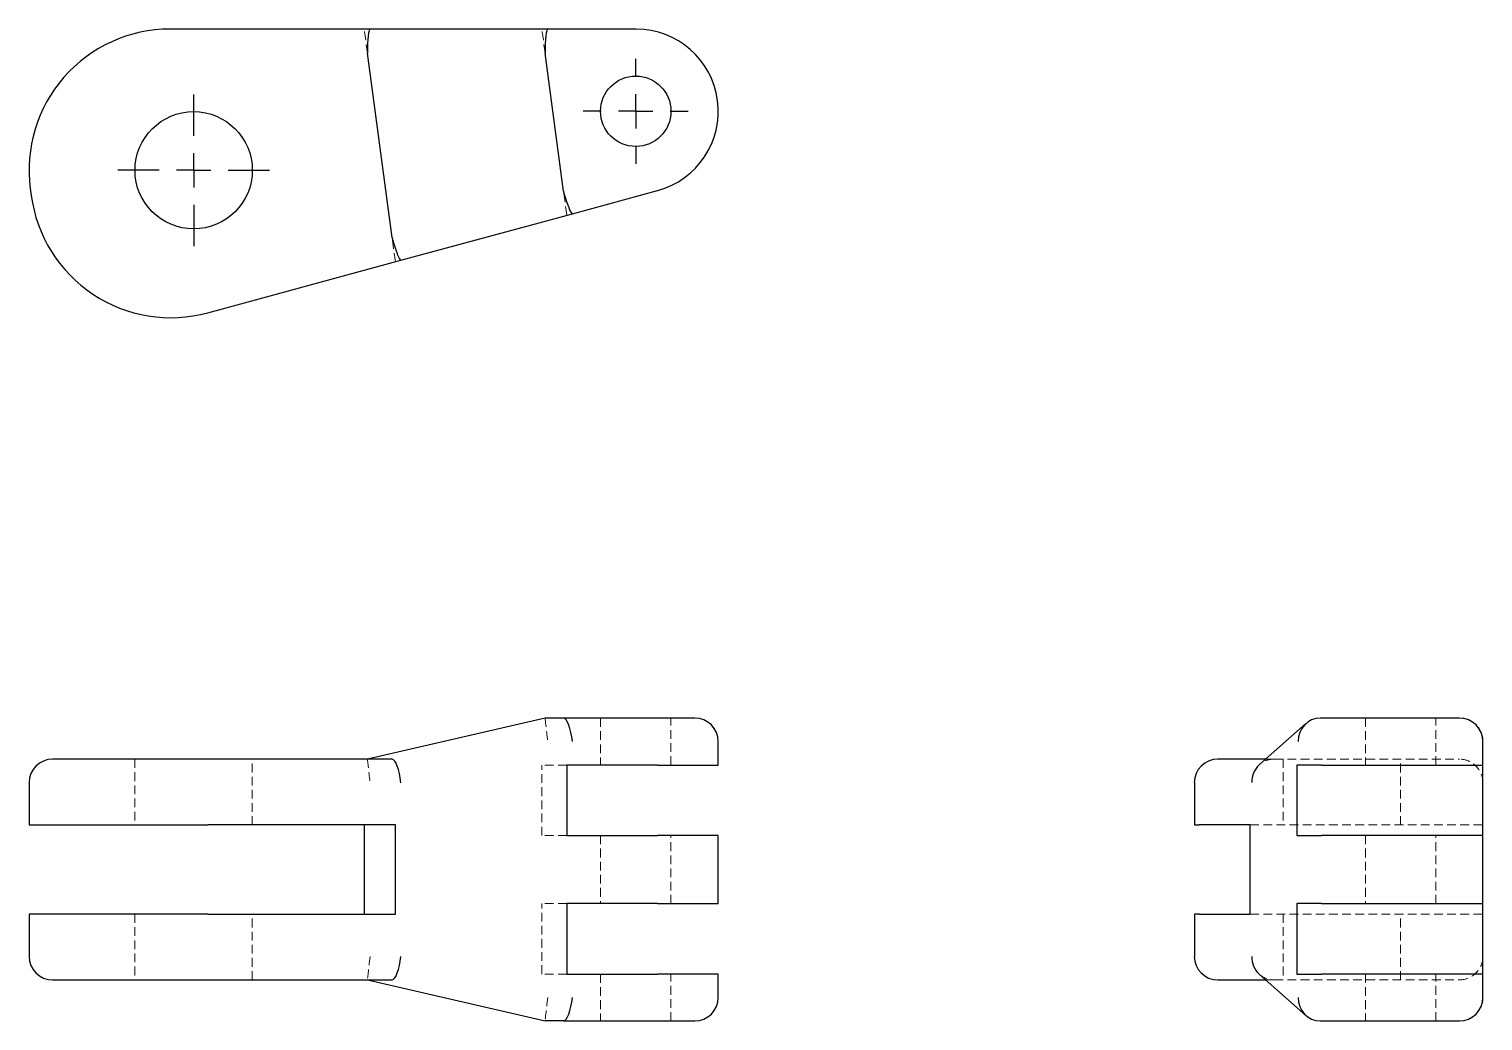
# Model space of a CAD drawing. Header units: millimetres. Extents: x 33 to 244, y 35 to 179.
import ezdxf

# ---------------------------------------------------------------- set-up
doc = ezdxf.new("R2010")
doc.units = ezdxf.units.MM
doc.linetypes.add('HIDDEN', pattern=[1.905, 1.27, -0.635])
doc.layers.add('10', color=7, linetype='Continuous')

# ---------------------------------------------------------------- blocks, each defined once
blk = doc.blocks.new('SW_CENTERMARKSYMBOL_0')
at = {"layer": '10', "color": 0}
for p, q in [((0, 5), (0, 7.61)), ((0, 0), (0, 2.5)), ((-5, 0), (-7.61, 0)), ((0, 0), (-2.5, 0)), ((0, 0), (0, -2.5)), ((0, 0), (2.5, 0)), ((5, 0), (7.61, 0)), ((0, -5), (0, -7.61))]:
    blk.add_line(p, q, dxfattribs=at)
blk = doc.blocks.new('SW_CENTERMARKSYMBOL_1')
at = {"layer": '10', "color": 0}
for p, q in [((0, 5), (0, 11.01)), ((0, 0), (0, 2.5)), ((-5, 0), (-11.01, 0)), ((0, 0), (-2.5, 0)), ((0, 0), (0, -2.5)), ((0, 0), (2.5, 0)), ((5, 0), (11.01, 0)), ((0, -5), (0, -11.01))]:
    blk.add_line(p, q, dxfattribs=at)

msp = doc.modelspace()

# ---------------------------------------------------------------- linework, layer by layer
at = {"color": 7, "linetype": 'Continuous', "lineweight": 25}
for p, q in [((82.48, 178.93), (53.43, 178.93)), ((108.25, 178.93), (82.48, 178.93)), ((121.08, 178.93), (108.25, 178.93)), ((85.67, 148.68), (82.1, 175.42)), ((110.54, 155.43), (107.87, 175.42)), ((33.18, 155.79), (33.31, 154.8)), ((111.83, 152.15), (124.2, 155.51)), ((86.96, 145.39), (111.83, 152.15)), ((58.92, 137.78), (86.96, 145.39)), ((107.86, 78.97), (82.09, 73.01)), ((107.87, 78.97), (107.86, 78.97)), ((110.54, 78.97), (107.87, 78.97)), ((110.56, 78.97), (110.54, 78.97)), ((123.31, 78.97), (110.56, 78.97)), ((129.59, 78.97), (123.31, 78.97)), ((218.26, 78.18), (211.5, 72.22)), ((223.8, 78.97), (220.33, 78.97)), ((240.53, 78.97), (223.8, 78.97)), ((133, 72.16), (133, 75.56)), ((243.93, 72.16), (243.93, 75.56)), ((36.56, 73.01), (36.41, 73.01)), ((36.69, 73.01), (36.56, 73.01)), ((58.03, 73.01), (36.69, 73.01)), ((85.69, 73.01), (58.03, 73.01)), ((124.2, 72.16), (111.01, 72.16)), ((111.01, 72.16), (111.01, 61.94)), ((124.2, 72.16), (133, 72.16)), ((206.07, 73.01), (205.47, 73.01)), ((212.39, 73.01), (206.07, 73.01)), ((216.93, 72.16), (216.93, 61.94)), ((220.51, 72.16), (216.93, 72.16)), ((220.51, 72.16), (243.93, 72.16)), ((243.93, 61.94), (243.93, 72.16)), ((33, 69.6), (33, 63.47)), ((202.07, 69.6), (202.07, 63.47)), ((33, 63.47), (33.18, 63.47)), ((33.18, 63.47), (33.31, 63.47)), ((33.31, 63.47), (58.92, 63.47)), ((86.14, 63.47), (58.92, 63.47)), ((81.63, 63.47), (81.63, 50.53)), ((86.14, 50.53), (86.14, 63.47)), ((202.07, 63.47), (202.78, 63.47)), ((210.17, 63.47), (202.78, 63.47)), ((210.17, 50.53), (210.17, 63.47)), ((111.01, 61.94), (124.2, 61.94)), ((133, 61.94), (124.2, 61.94)), ((133, 52.06), (133, 61.94)), ((216.93, 61.94), (220.51, 61.94)), ((243.93, 61.94), (220.51, 61.94)), ((243.93, 52.06), (243.93, 61.94)), ((124.2, 52.06), (111.01, 52.06)), ((111.01, 52.06), (111.01, 41.84)), ((124.2, 52.06), (133, 52.06)), ((216.93, 52.06), (216.93, 41.84)), ((220.51, 52.06), (216.93, 52.06)), ((220.51, 52.06), (243.93, 52.06)), ((243.93, 41.84), (243.93, 52.06)), ((33, 50.53), (33, 44.4)), ((33.18, 50.53), (33, 50.53)), ((33.31, 50.53), (33.18, 50.53)), ((58.92, 50.53), (33.31, 50.53)), ((58.92, 50.53), (86.14, 50.53)), ((202.07, 50.53), (202.07, 44.4)), ((202.78, 50.53), (202.07, 50.53)), ((202.78, 50.53), (210.17, 50.53)), ((36.41, 40.99), (36.56, 40.99)), ((36.56, 40.99), (36.69, 40.99)), ((36.69, 40.99), (58.03, 40.99)), ((58.03, 40.99), (85.69, 40.99)), ((82.09, 40.99), (107.86, 35.03)), ((111.01, 41.84), (124.2, 41.84)), ((133, 41.84), (124.2, 41.84)), ((133, 38.44), (133, 41.84)), ((205.47, 40.99), (206.07, 40.99)), ((206.07, 40.99), (212.39, 40.99)), ((211.5, 41.78), (218.26, 35.82)), ((216.93, 41.84), (220.51, 41.84)), ((243.93, 41.84), (220.51, 41.84)), ((243.93, 38.44), (243.93, 41.84)), ((107.86, 35.03), (107.87, 35.03)), ((110.54, 35.03), (107.87, 35.03)), ((110.54, 35.03), (110.56, 35.03)), ((110.56, 35.03), (123.31, 35.03)), ((123.31, 35.03), (129.59, 35.03)), ((220.33, 35.03), (223.8, 35.03)), ((223.8, 35.03), (240.53, 35.03))]:
    msp.add_line(p, q, dxfattribs=at)
at = {"color": 7, "linetype": 'HIDDEN', "lineweight": 18}
for p, q in [((82.1, 175.42), (81.63, 178.93)), ((107.87, 175.42), (107.4, 178.93)), ((111.01, 151.93), (110.54, 155.43)), ((86.14, 145.17), (85.67, 148.68)), ((115.91, 78.97), (115.91, 72.16)), ((126.13, 72.16), (126.13, 78.97)), ((226.9, 78.97), (226.9, 72.16)), ((237.11, 72.16), (237.11, 78.97)), ((243.93, 75.56), (243.93, 69.6)), ((48.36, 73.01), (48.36, 63.47)), ((65.39, 63.47), (65.39, 73.01)), ((111.01, 72.16), (107.4, 72.16)), ((107.4, 61.94), (107.4, 72.16)), ((213.58, 73.01), (212.39, 73.01)), ((213.68, 73.01), (213.58, 73.01)), ((213.68, 73.01), (240.42, 73.01)), ((214.93, 73.01), (214.93, 63.47)), ((231.96, 63.47), (231.96, 73.01)), ((240.52, 73.01), (240.42, 73.01)), ((210.17, 63.47), (243.93, 63.47)), ((243.93, 63.47), (243.93, 50.53)), ((111.01, 61.94), (107.4, 61.94)), ((115.91, 61.94), (115.91, 52.06)), ((126.13, 52.06), (126.13, 61.94)), ((226.9, 61.94), (226.9, 52.06)), ((237.11, 52.06), (237.11, 61.94)), ((111.01, 52.06), (107.4, 52.06)), ((107.4, 41.84), (107.4, 52.06)), ((48.36, 50.53), (48.36, 40.99)), ((65.39, 40.99), (65.39, 50.53)), ((210.17, 50.53), (243.93, 50.53)), ((214.93, 50.53), (214.93, 40.99)), ((231.96, 40.99), (231.96, 50.53)), ((243.93, 44.4), (243.93, 38.44)), ((111.01, 41.84), (107.4, 41.84)), ((115.91, 41.84), (115.91, 35.03)), ((126.13, 35.03), (126.13, 41.84)), ((212.39, 40.99), (213.58, 40.99)), ((213.58, 40.99), (213.68, 40.99)), ((213.68, 40.99), (240.42, 40.99)), ((226.9, 41.84), (226.9, 35.03)), ((237.11, 35.03), (237.11, 41.84)), ((240.42, 40.99), (240.52, 40.99))]:
    msp.add_line(p, q, dxfattribs=at)
at = {"color": 7, "linetype": 'Continuous', "lineweight": 25}
for centre, radius in [((121.02, 167.01), 5.11), ((56.88, 158.45), 8.51)]:
    msp.add_circle(centre, radius, dxfattribs=at)
for centre, radius, start, end in [((53.44, 158.49), 20.44, 90.0054, 187.6), ((121.08, 167.01), 11.92, 285.1946, 90.0054), ((53.57, 157.5), 20.44, 187.6, 285.1946), ((129.59, 75.56), 3.41, 0, 90), ((240.53, 75.56), 3.41, 0, 90), ((36.41, 69.6), 3.41, 90, 180), ((205.47, 69.6), 3.41, 90, 180), ((36.41, 44.4), 3.41, 180, 270), ((205.47, 44.4), 3.41, 180, 270), ((129.59, 38.44), 3.41, 270, 0), ((240.53, 38.44), 3.41, 270, 0)]:
    msp.add_arc(centre, radius, start, end, dxfattribs=at)
at = {"color": 7, "linetype": 'HIDDEN', "lineweight": 18}
for centre, start, end in [((240.52, 69.6), 0, 90), ((240.52, 44.4), 270, 0)]:
    msp.add_arc(centre, 3.41, start, end, dxfattribs=at)
at = {"color": 7, "linetype": 'Continuous', "lineweight": 25}
for centre, major_axis, ratio, start_param, end_param in [((82.48, 175.52), (0, 3.41), 0.114137, 0, 1.570796), ((108.25, 175.53), (0, 3.41), 0.114137, 0, 1.570796), ((97.21, 175.53), (-15.11, 0), 0.225338, 0, 0.030036), ((122.98, 175.53), (-15.11, 0), 0.225338, 0, 0.030036), ((125.14, 159.29), (-14.59, -3.96), 0.225338, 6.253149, 6.283185), ((110.93, 155.43), (-0.89, 3.29), 0.114137, 1.570796, 3.141593), ((100.27, 152.54), (-14.59, -3.96), 0.225338, 6.253149, 6.283185), ((86.06, 148.68), (-0.89, 3.29), 0.114137, 1.570796, 3.141593), ((110.93, 75.56), (-0.4, 3.4), 0.258732, 4.681827, 6.252623), ((220.43, 75.56), (-1.21, 3.2), 0.954247, 5.936894, 7.50769), ((86.06, 69.6), (-0.4, 3.4), 0.258732, 4.681827, 6.252623), ((213.68, 69.6), (-1.21, 3.2), 0.954247, 0.346292, 1.224505), ((86.06, 44.4), (0.4, 3.4), 0.258732, 3.172155, 4.742951), ((213.68, 44.4), (1.21, 3.2), 0.954247, 1.917088, 2.795301), ((110.93, 38.44), (0.4, 3.4), 0.258732, 3.172155, 4.742951), ((220.43, 38.44), (1.21, 3.2), 0.954247, 1.917088, 3.487884)]:
    msp.add_ellipse(centre, major_axis=major_axis, ratio=ratio, start_param=start_param, end_param=end_param, dxfattribs=at)
at = {"color": 7, "linetype": 'HIDDEN', "lineweight": 18}
for centre, major_axis, ratio, start_param, end_param in [((108.25, 75.56), (-0.39, 3.41), 0.000092, 6.283175, 7.853971), ((240.53, 75.56), (-2.41, 2.41), 0.999989, 3.927198, 5.497995), ((82.48, 69.6), (-0.39, 3.41), 0.000092, 6.283175, 7.853971), ((213.68, 69.6), (-1.21, 3.2), 0.954247, 5.936894, 6.629477), ((240.52, 69.6), (-2.41, 2.41), 0.999989, 3.927198, 5.497995), ((82.48, 44.4), (0.39, 3.41), 0.000092, 1.570807, 3.141603), ((240.52, 44.4), (2.41, 2.41), 0.999989, 3.926783, 5.49758), ((213.68, 44.4), (1.21, 3.2), 0.954247, 2.795301, 3.487884), ((108.25, 38.44), (0.39, 3.41), 0.000092, 1.570807, 3.141603), ((240.53, 38.44), (2.41, 2.41), 0.999989, 3.926783, 5.49758)]:
    msp.add_ellipse(centre, major_axis=major_axis, ratio=ratio, start_param=start_param, end_param=end_param, dxfattribs=at)

# ---------------------------------------------------------------- block references
at = {"layer": '10'}
for name, p in [('SW_CENTERMARKSYMBOL_0', (121.02, 167.01)), ('SW_CENTERMARKSYMBOL_1', (56.88, 158.45))]:
    msp.add_blockref(name, p, dxfattribs=at)

doc.saveas('drawing.dxf')
